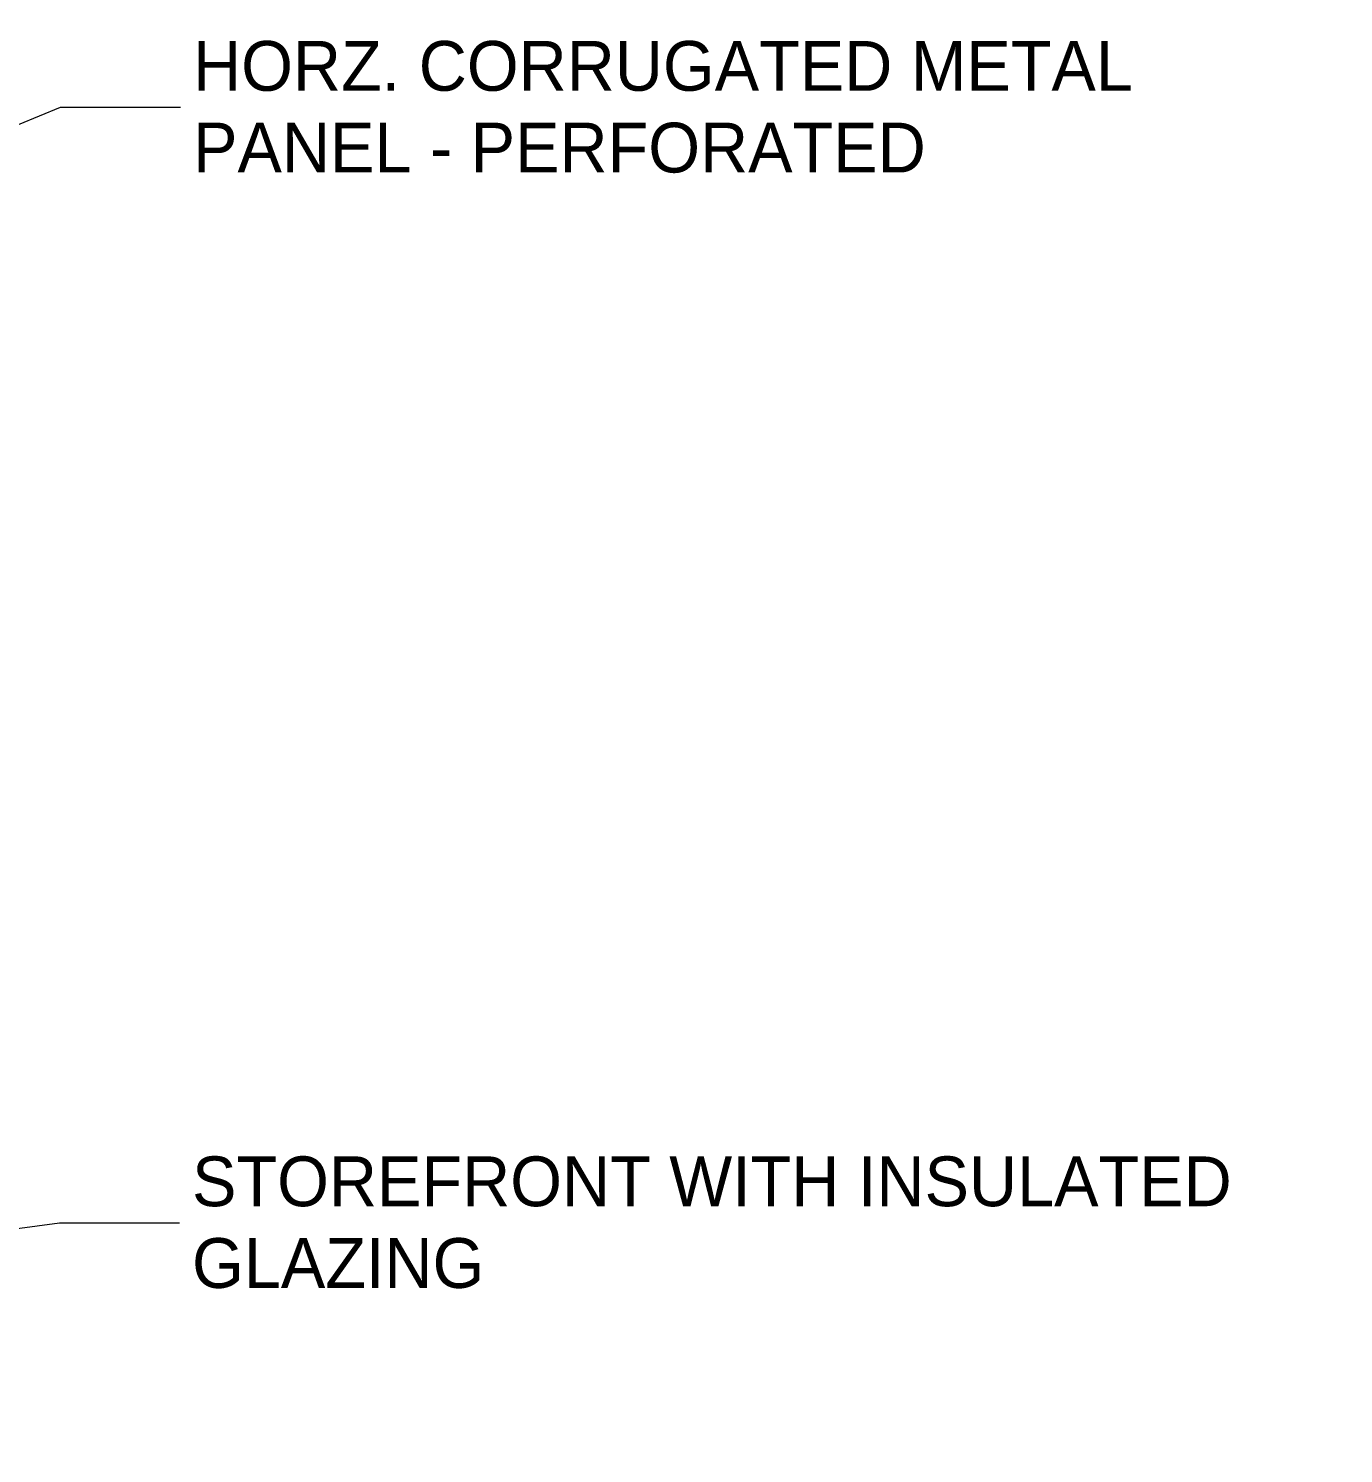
# Model space of a CAD drawing. Header units: inches. Extents: x 169 to 5088, y -73 to 356.
# Drawn here: x 3542 to 3693.8, y 45 to 209.4 of the extents above; entities that cross this region are included whole.
import ezdxf

# ---------------------------------------------------------------- set-up
doc = ezdxf.new("R2010")
doc.units = ezdxf.units.IN
doc.header["$MEASUREMENT"] = 0
doc.layers.add('A-ANNO-IDEN', color=131, linetype='Continuous', lineweight=9)
doc.styles.add('Century Gothic', font='GOTHIC.TTF', dxfattribs={"height": 5.748447})

msp = doc.modelspace()

# ---------------------------------------------------------------- linework, layer by layer
at = {"layer": 'A-ANNO-IDEN'}
for p, q in [((3356.18, 122.48), (3545.69, 200.35)), ((3545.69, 200.35), (3560.99, 200.35)), ((3352.83, 44.96), (3545.57, 71.6)), ((3545.57, 71.6), (3560.87, 71.6))]:
    msp.add_line(p, q, dxfattribs=at)

# ---------------------------------------------------------------- next in the draw order: texts
at = {"layer": 'A-ANNO-IDEN', "char_height": 5.7484, "attachment_point": 1, "line_spacing_factor": 0.984117, "style": 'Century Gothic', "bg_fill": 3, "box_fill_scale": 1.25, "bg_fill_color": 0, "bg_fill_transparency": 0}
for s, insert, width in [('HORZ. CORRUGATED METAL\\PPANEL - PERFORATED', (3560.99, 208), 126.72), ('STOREFRONT WITH INSULATED\\PGLAZING', (3560.87, 79.25), 131.472)]:
    msp.add_mtext(s, dxfattribs=dict(at, insert=insert, width=width))

doc.saveas('drawing.dxf')
